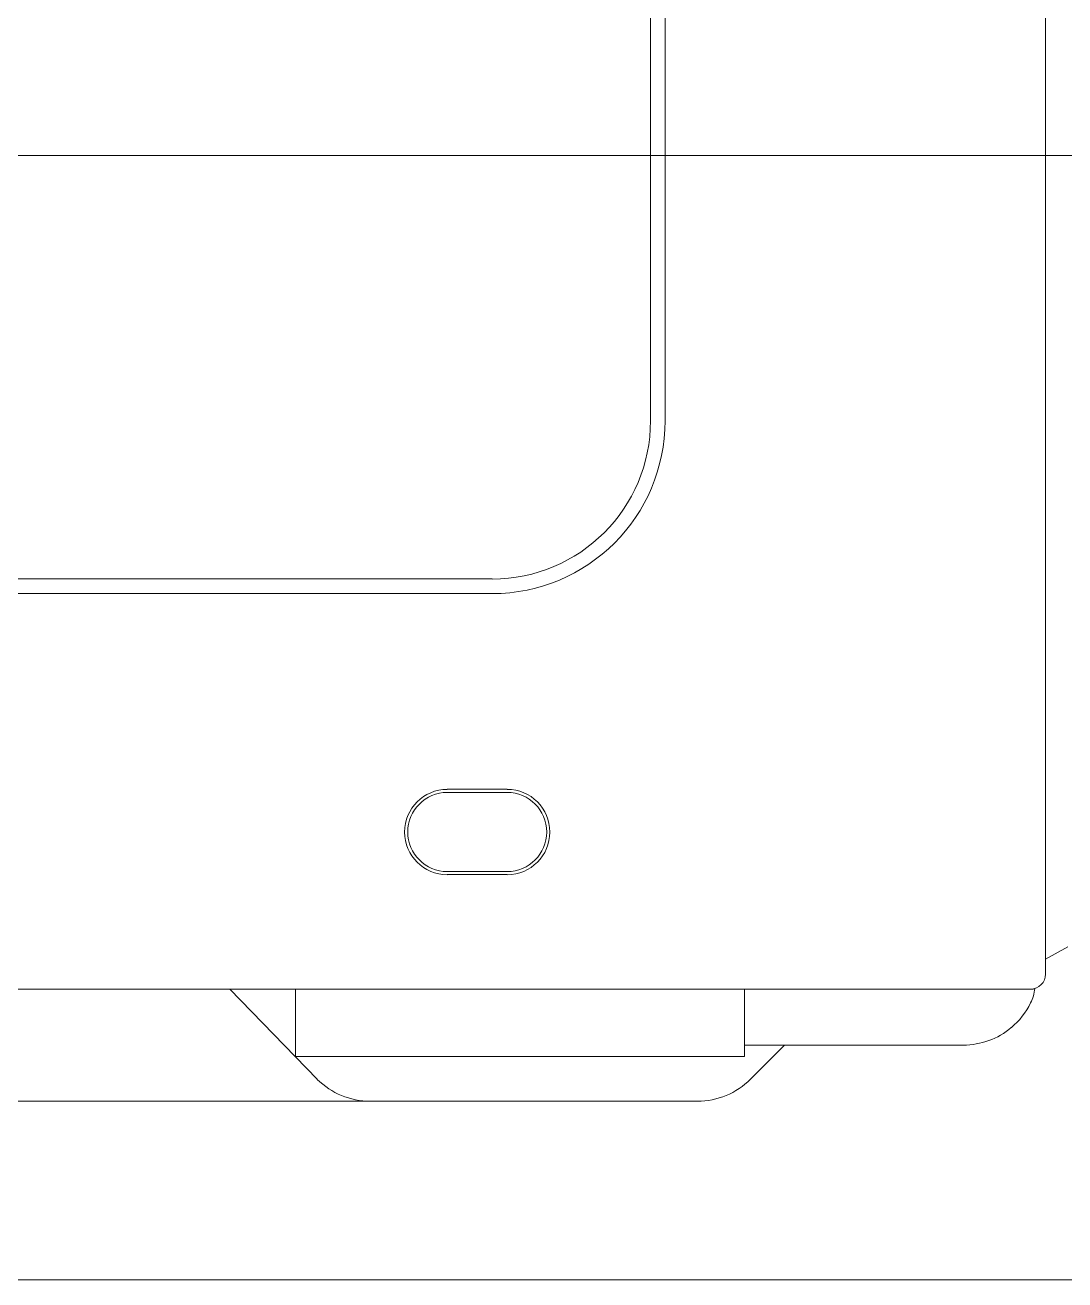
# Model space of a CAD drawing. Units: millimetres at full size, sheet at 1:30. Extents: x -17796 to 21385, y -23279 to 7734.
# Drawn here: x -2967.4 to -2897.9, y -22156.8 to -22072.9 of the extents above; entities that cross this region are included whole.
import ezdxf

# ---------------------------------------------------------------- set-up
doc = ezdxf.new("R2010")
doc.units = ezdxf.units.MM
doc.header["$LTSCALE"] = 30
doc.linetypes.add('CHAIN1', pattern=[8, 5, -1, 1, -1])
for name, color, linetype, lineweight in [('2-1_', 7, 'Continuous', 9), ('E-C_境界線', 5, 'Continuous', 18), ('E-D_記号', 7, 'Continuous', 9)]:
    doc.layers.add(name, color=color, linetype=linetype, lineweight=lineweight)

# ---------------------------------------------------------------- blocks, each defined once
blk = doc.blocks.new('R')
at = {"layer": '2-1_'}
for p, q in [((-1522.35, -820.59), (-1522.35, -338.09)), ((-1548.76, -783.59), (-1548.76, -354.59)), ((-1547.79, -783.59), (-1547.79, -354.59)), ((-1559.35, -794.17), (-1643.15, -794.17)), ((-1559.35, -795.15), (-1643.15, -795.15)), ((-1562.35, -808.23), (-1558.35, -808.23)), ((-1562.35, -808.44), (-1558.35, -808.44)), ((-1562.35, -813.73), (-1558.35, -813.73)), ((-1562.35, -813.94), (-1558.35, -813.94)), ((-1520.87, -818.76), (-1522.35, -819.59)), ((-2184.35, -821.59), (-1523.16, -821.59)), ((-1571.05, -827.62), (-1576.89, -821.59)), ((-1527.85, -825.34), (-1542.49, -825.34)), ((-1542.09, -827.62), (-1539.83, -825.36)), ((-1545.62, -829.09), (-1676.29, -829.09))]:
    blk.add_line(p, q, dxfattribs=at)
blk.add_lwpolyline([(-1542.49, -821.59), (-1542.49, -826.09), (-1572.49, -826.09), (-1572.49, -821.59)], dxfattribs=at)
for centre, radius, start, end in [((-1559.35, -783.59), 10.586, 270, 0), ((-1559.35, -783.59), 11.561, 270, 0), ((-1562.35, -811.09), 2.854, 90, 270), ((-1562.35, -811.09), 2.646, 90, 270), ((-1558.35, -811.09), 2.854, 270, 90), ((-1558.35, -811.09), 2.646, 270, 90), ((-1523.35, -820.59), 1, 270, 0), ((-1525.34, -821.43), 2.267, 331.31591, 357.13265), ((-1527.84, -820.33), 4.998, 309.83621, 333.96954), ((-1527.84, -820.39), 4.947, 269.81969, 310.22105), ((-1567.51, -824.09), 5.001, 225.04713, 270.00321), ((-1545.62, -824.09), 5, 269.97053, 315)]:
    blk.add_arc(centre, radius, start, end, dxfattribs=at)

msp = doc.modelspace()

# ---------------------------------------------------------------- linework, layer by layer
at = {"layer": 'E-D_記号', "linetype": 'CHAIN1'}
msp.add_line((-6098.11, -22081.64), (100.33, -22081.51), dxfattribs=at)
at = {"layer": 'E-D_記号'}
msp.add_lwpolyline([(-3002.71, -20036.77), (-3002.71, -22156.77), (-2412.71, -22156.77), (-2412.71, -20036.77)], close=True, dxfattribs=at)

# ---------------------------------------------------------------- block references
at = {"layer": 'E-C_境界線'}
msp.add_blockref('R', (-1376.85, -21315.73), dxfattribs=at)

doc.saveas('drawing.dxf')
